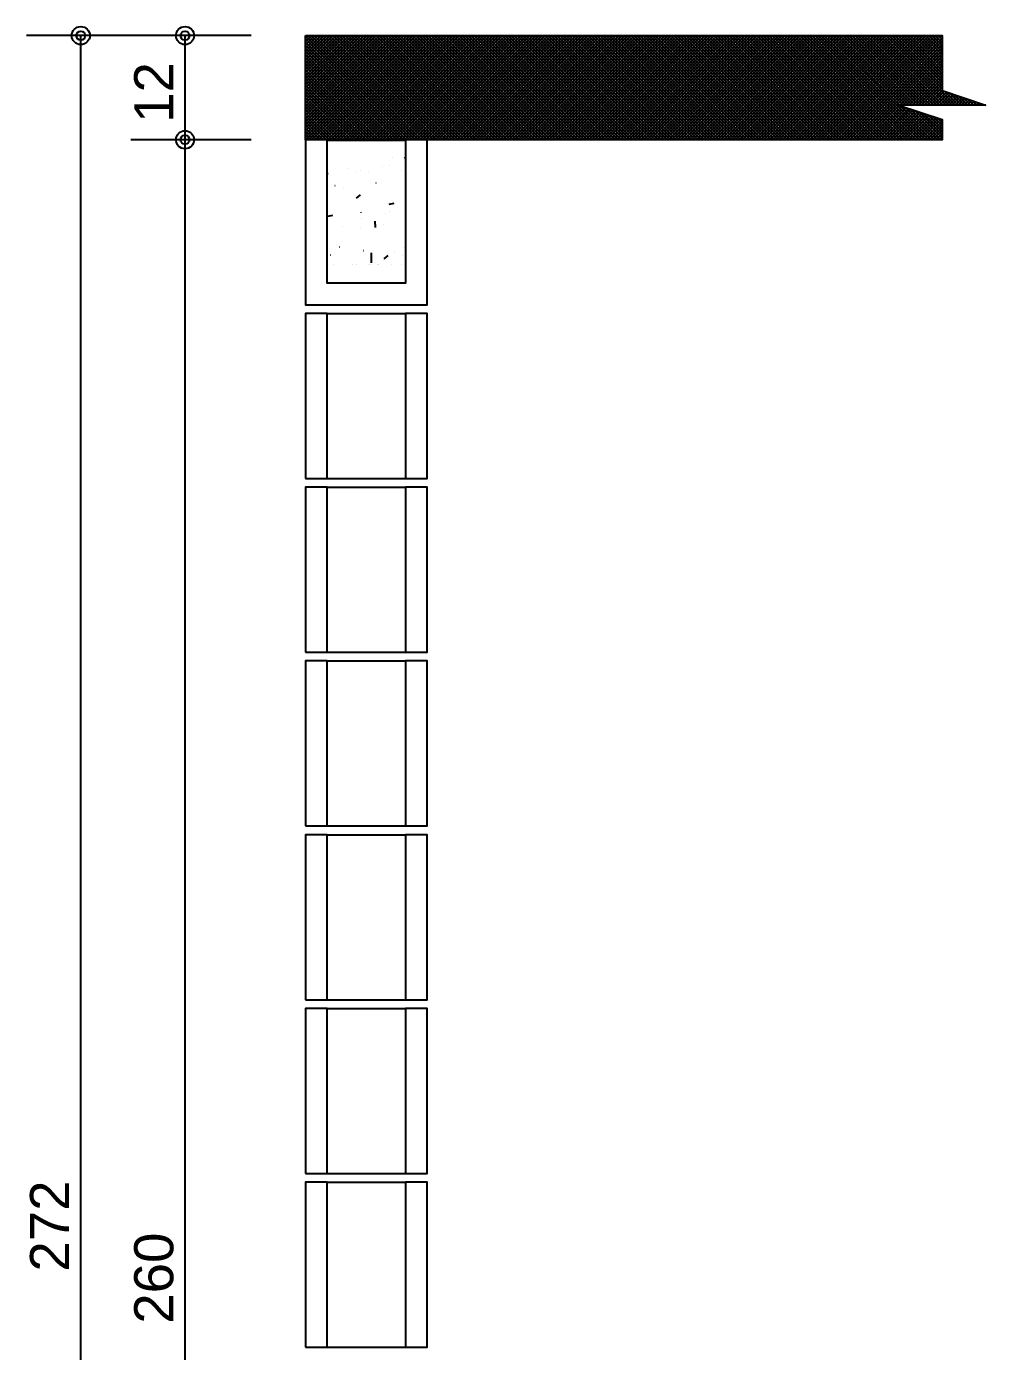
# Model space of a CAD drawing. Extents: x 0 to 119, y 0 to 84.
# Drawn here: x 24.12 to 28.54, y 29.19 to 35.29 of the extents above; entities that cross this region are included whole.
import ezdxf

# ---------------------------------------------------------------- set-up
doc = ezdxf.new("R2010")
doc.units = 0
doc.header["$MEASUREMENT"] = 0
for name, color, linetype in [('10', 252, 'CONTINUOUS'), ('29', 9, 'CONTINUOUS'), ('32', 250, 'CONTINUOUS'), ('6', 178, 'CONTINUOUS')]:
    doc.layers.add(name, color=color, linetype=linetype)
doc.styles.add('TQS_ARIAL', font='arial.ttf')

msp = doc.modelspace()

# ---------------------------------------------------------------- linework, layer by layer
at = {"layer": '10', "color": 252, "linetype": 'Continuous'}
for p, q in [((25.50672, 34.770653), (25.86672, 34.770653)), ((25.50672, 34.770653), (25.86672, 34.770653)), ((25.50672, 34.769575), (25.86672, 34.769575)), ((25.50672, 34.769575), (25.86672, 34.769575)), ((25.50672, 34.769575), (25.86672, 34.769575)), ((25.50672, 33.970653), (25.86672, 33.970653)), ((25.50672, 33.210653), (25.86672, 33.210653)), ((25.50672, 33.170653), (25.86672, 33.170653)), ((25.50672, 32.410653), (25.86672, 32.410653)), ((25.50672, 32.370653), (25.86672, 32.370653)), ((25.50672, 31.610653), (25.86672, 31.610653)), ((25.50672, 31.570653), (25.86672, 31.570653)), ((25.50672, 30.810653), (25.86672, 30.810653)), ((25.50672, 30.770653), (25.86672, 30.770653)), ((25.50672, 30.010653), (25.86672, 30.010653)), ((25.50672, 29.970653), (25.86672, 29.970653)), ((25.50672, 29.210653), (25.86672, 29.210653))]:
    msp.add_line(p, q, dxfattribs=at)
for points in [[(25.50672, 34.770653), (25.40672, 34.770653), (25.40672, 34.010653), (25.96672, 34.010653), (25.96672, 34.770653), (25.86672, 34.770653), (25.86672, 34.110653), (25.50672, 34.110653), (25.50672, 34.770653)], [(25.40672, 33.210653), (25.50672, 33.210653), (25.50672, 33.970653), (25.40672, 33.970653), (25.40672, 33.210653)], [(25.86672, 33.210653), (25.96672, 33.210653), (25.96672, 33.970653), (25.86672, 33.970653), (25.86672, 33.210653)], [(25.40672, 32.410653), (25.50672, 32.410653), (25.50672, 33.170653), (25.40672, 33.170653), (25.40672, 32.410653)], [(25.86672, 32.410653), (25.96672, 32.410653), (25.96672, 33.170653), (25.86672, 33.170653), (25.86672, 32.410653)], [(25.40672, 31.610653), (25.50672, 31.610653), (25.50672, 32.370653), (25.40672, 32.370653), (25.40672, 31.610653)], [(25.86672, 31.610653), (25.96672, 31.610653), (25.96672, 32.370653), (25.86672, 32.370653), (25.86672, 31.610653)], [(25.40672, 30.810653), (25.50672, 30.810653), (25.50672, 31.570653), (25.40672, 31.570653), (25.40672, 30.810653)], [(25.86672, 30.810653), (25.96672, 30.810653), (25.96672, 31.570653), (25.86672, 31.570653), (25.86672, 30.810653)], [(25.40672, 30.010653), (25.50672, 30.010653), (25.50672, 30.770653), (25.40672, 30.770653), (25.40672, 30.010653)], [(25.86672, 30.010653), (25.96672, 30.010653), (25.96672, 30.770653), (25.86672, 30.770653), (25.86672, 30.010653)], [(25.40672, 29.210653), (25.50672, 29.210653), (25.50672, 29.970653), (25.40672, 29.970653), (25.40672, 29.210653)], [(25.86672, 29.210653), (25.96672, 29.210653), (25.96672, 29.970653), (25.86672, 29.970653), (25.86672, 29.210653)]]:
    msp.add_lwpolyline(points, dxfattribs=at)
at = {"layer": '29', "color": 9, "linetype": 'Continuous'}
for p, q in [((25.40672, 34.782956), (25.874417, 35.250653)), ((25.40672, 34.797098), (25.860275, 35.250653)), ((25.40672, 34.81124), (25.846133, 35.250653)), ((25.40672, 34.825382), (25.831991, 35.250653)), ((25.40672, 34.839525), (25.817849, 35.250653)), ((25.40672, 34.853667), (25.803706, 35.250653)), ((25.40672, 34.867809), (25.789564, 35.250653)), ((25.40672, 34.881951), (25.775422, 35.250653)), ((25.40672, 34.896093), (25.76128, 35.250653)), ((25.40672, 34.910235), (25.747138, 35.250653)), ((25.40672, 34.924377), (25.732996, 35.250653)), ((25.40672, 34.93852), (25.718854, 35.250653)), ((25.40672, 34.952662), (25.704711, 35.250653)), ((25.40672, 34.966804), (25.690569, 35.250653)), ((25.40672, 34.980946), (25.676427, 35.250653)), ((25.40672, 34.995088), (25.662285, 35.250653)), ((25.40672, 35.00923), (25.648143, 35.250653)), ((25.40672, 35.023372), (25.634001, 35.250653)), ((25.40672, 35.037514), (25.619859, 35.250653)), ((25.40672, 35.051657), (25.605716, 35.250653)), ((25.40672, 35.065799), (25.591574, 35.250653)), ((25.40672, 35.079941), (25.577432, 35.250653)), ((25.40672, 35.094083), (25.56329, 35.250653)), ((25.40672, 35.108225), (25.549148, 35.250653)), ((25.40672, 35.122367), (25.535006, 35.250653)), ((25.40672, 35.136509), (25.520864, 35.250653)), ((25.40672, 35.150652), (25.506722, 35.250653)), ((25.40672, 35.164794), (25.492579, 35.250653)), ((25.40672, 35.178936), (25.478437, 35.250653)), ((25.40672, 35.193078), (25.464295, 35.250653)), ((25.40672, 35.20722), (25.450153, 35.250653)), ((25.40672, 35.221362), (25.436011, 35.250653)), ((25.40672, 35.235504), (25.421869, 35.250653)), ((25.40672, 35.249647), (25.407727, 35.250653)), ((25.40672, 35.2489), (25.884967, 34.770653)), ((25.40672, 35.234757), (25.870825, 34.770653)), ((25.40672, 35.220615), (25.856682, 34.770653)), ((25.40672, 35.206473), (25.84254, 34.770653)), ((25.408559, 34.770653), (25.888559, 35.250653)), ((25.419109, 35.250653), (25.899109, 34.770653)), ((25.422701, 34.770653), (25.902701, 35.250653)), ((25.433251, 35.250653), (25.913251, 34.770653)), ((25.436843, 34.770653), (25.916843, 35.250653)), ((25.447393, 35.250653), (25.927393, 34.770653)), ((25.450986, 34.770653), (25.930986, 35.250653)), ((25.461535, 35.250653), (25.941535, 34.770653)), ((25.465128, 34.770653), (25.945128, 35.250653)), ((25.475677, 35.250653), (25.955677, 34.770653)), ((25.47927, 34.770653), (25.95927, 35.250653)), ((25.48982, 35.250653), (25.96982, 34.770653)), ((25.493412, 34.770653), (25.973412, 35.250653)), ((25.503962, 35.250653), (25.983962, 34.770653)), ((25.507554, 34.770653), (25.987554, 35.250653)), ((25.518104, 35.250653), (25.998104, 34.770653)), ((25.521696, 34.770653), (26.001696, 35.250653)), ((25.532246, 35.250653), (26.012246, 34.770653)), ((25.535838, 34.770653), (26.015838, 35.250653)), ((25.546388, 35.250653), (26.026388, 34.770653)), ((25.549981, 34.770653), (26.029981, 35.250653)), ((25.56053, 35.250653), (26.04053, 34.770653)), ((25.564123, 34.770653), (26.044123, 35.250653)), ((25.574672, 35.250653), (26.054672, 34.770653)), ((25.578265, 34.770653), (26.058265, 35.250653)), ((25.588814, 35.250653), (26.068814, 34.770653)), ((25.592407, 34.770653), (26.072407, 35.250653)), ((25.602957, 35.250653), (26.082957, 34.770653)), ((25.606549, 34.770653), (26.086549, 35.250653)), ((25.617099, 35.250653), (26.097099, 34.770653)), ((25.620691, 34.770653), (26.100691, 35.250653)), ((25.631241, 35.250653), (26.111241, 34.770653)), ((25.634833, 34.770653), (26.114833, 35.250653)), ((25.645383, 35.250653), (26.125383, 34.770653)), ((25.648975, 34.770653), (26.128975, 35.250653)), ((25.659525, 35.250653), (26.139525, 34.770653)), ((25.663118, 34.770653), (26.143118, 35.250653)), ((25.673667, 35.250653), (26.153667, 34.770653)), ((25.67726, 34.770653), (26.15726, 35.250653)), ((25.687809, 35.250653), (26.167809, 34.770653)), ((25.691402, 34.770653), (26.171402, 35.250653)), ((25.701952, 35.250653), (26.181952, 34.770653)), ((25.705544, 34.770653), (26.185544, 35.250653)), ((25.716094, 35.250653), (26.196094, 34.770653)), ((25.719686, 34.770653), (26.199686, 35.250653)), ((25.730236, 35.250653), (26.210236, 34.770653)), ((25.733828, 34.770653), (26.213828, 35.250653)), ((25.744378, 35.250653), (26.224378, 34.770653)), ((25.74797, 34.770653), (26.22797, 35.250653)), ((25.75852, 35.250653), (26.23852, 34.770653)), ((25.762113, 34.770653), (26.242113, 35.250653)), ((25.772662, 35.250653), (26.252662, 34.770653)), ((25.776255, 34.770653), (26.256255, 35.250653)), ((25.786804, 35.250653), (26.266804, 34.770653)), ((25.790397, 34.770653), (26.270397, 35.250653)), ((25.800947, 35.250653), (26.280947, 34.770653)), ((25.804539, 34.770653), (26.284539, 35.250653)), ((25.815089, 35.250653), (26.295089, 34.770653)), ((25.818681, 34.770653), (26.298681, 35.250653)), ((25.829231, 35.250653), (26.309231, 34.770653)), ((25.832823, 34.770653), (26.312823, 35.250653)), ((25.843373, 35.250653), (26.323373, 34.770653)), ((25.846965, 34.770653), (26.326965, 35.250653)), ((25.857515, 35.250653), (26.337515, 34.770653)), ((25.861108, 34.770653), (26.341108, 35.250653)), ((25.871657, 35.250653), (26.351657, 34.770653)), ((25.87525, 34.770653), (26.35525, 35.250653)), ((25.885799, 35.250653), (26.365799, 34.770653)), ((25.889392, 34.770653), (26.369392, 35.250653)), ((25.899941, 35.250653), (26.379941, 34.770653)), ((25.903534, 34.770653), (26.383534, 35.250653)), ((25.914084, 35.250653), (26.394084, 34.770653)), ((25.917676, 34.770653), (26.397676, 35.250653)), ((25.928226, 35.250653), (26.408226, 34.770653)), ((25.931818, 34.770653), (26.411818, 35.250653)), ((25.942368, 35.250653), (26.422368, 34.770653)), ((25.94596, 34.770653), (26.42596, 35.250653)), ((25.95651, 35.250653), (26.43651, 34.770653)), ((25.960102, 34.770653), (26.440102, 35.250653)), ((25.970652, 35.250653), (26.450652, 34.770653)), ((25.974245, 34.770653), (26.454245, 35.250653)), ((25.984794, 35.250653), (26.464794, 34.770653)), ((25.988387, 34.770653), (26.468387, 35.250653)), ((25.998936, 35.250653), (26.478936, 34.770653)), ((26.002529, 34.770653), (26.482529, 35.250653)), ((26.013079, 35.250653), (26.493079, 34.770653)), ((26.016671, 34.770653), (26.496671, 35.250653)), ((26.027221, 35.250653), (26.507221, 34.770653)), ((26.030813, 34.770653), (26.510813, 35.250653)), ((26.041363, 35.250653), (26.521363, 34.770653)), ((26.044955, 34.770653), (26.524955, 35.250653)), ((26.055505, 35.250653), (26.535505, 34.770653)), ((26.059097, 34.770653), (26.539097, 35.250653)), ((26.069647, 35.250653), (26.549647, 34.770653)), ((26.07324, 34.770653), (26.55324, 35.250653)), ((26.083789, 35.250653), (26.563789, 34.770653)), ((26.087382, 34.770653), (26.567382, 35.250653)), ((26.097931, 35.250653), (26.577931, 34.770653)), ((26.101524, 34.770653), (26.581524, 35.250653)), ((26.112074, 35.250653), (26.592074, 34.770653)), ((26.115666, 34.770653), (26.595666, 35.250653)), ((26.126216, 35.250653), (26.606216, 34.770653)), ((26.129808, 34.770653), (26.609808, 35.250653)), ((26.140358, 35.250653), (26.620358, 34.770653)), ((26.14395, 34.770653), (26.62395, 35.250653)), ((26.1545, 35.250653), (26.6345, 34.770653)), ((26.158092, 34.770653), (26.638092, 35.250653)), ((26.168642, 35.250653), (26.648642, 34.770653)), ((26.172235, 34.770653), (26.652235, 35.250653)), ((26.182784, 35.250653), (26.662784, 34.770653)), ((26.186377, 34.770653), (26.666377, 35.250653)), ((26.196926, 35.250653), (26.676926, 34.770653)), ((26.200519, 34.770653), (26.680519, 35.250653)), ((26.211068, 35.250653), (26.691068, 34.770653)), ((26.214661, 34.770653), (26.694661, 35.250653)), ((26.225211, 35.250653), (26.705211, 34.770653)), ((26.228803, 34.770653), (26.708803, 35.250653)), ((26.239353, 35.250653), (26.719353, 34.770653)), ((26.242945, 34.770653), (26.722945, 35.250653)), ((26.253495, 35.250653), (26.733495, 34.770653)), ((26.257087, 34.770653), (26.737087, 35.250653)), ((26.267637, 35.250653), (26.747637, 34.770653)), ((26.271229, 34.770653), (26.751229, 35.250653)), ((26.281779, 35.250653), (26.761779, 34.770653)), ((26.285372, 34.770653), (26.765372, 35.250653)), ((26.295921, 35.250653), (26.775921, 34.770653)), ((26.299514, 34.770653), (26.779514, 35.250653)), ((26.310063, 35.250653), (26.790063, 34.770653)), ((26.313656, 34.770653), (26.793656, 35.250653)), ((26.324206, 35.250653), (26.804206, 34.770653)), ((26.327798, 34.770653), (26.807798, 35.250653)), ((26.338348, 35.250653), (26.818348, 34.770653)), ((26.34194, 34.770653), (26.82194, 35.250653)), ((26.35249, 35.250653), (26.83249, 34.770653)), ((26.356082, 34.770653), (26.836082, 35.250653)), ((26.366632, 35.250653), (26.846632, 34.770653)), ((26.370224, 34.770653), (26.850224, 35.250653)), ((26.380774, 35.250653), (26.860774, 34.770653)), ((26.384367, 34.770653), (26.864367, 35.250653)), ((26.394916, 35.250653), (26.874916, 34.770653)), ((26.398509, 34.770653), (26.878509, 35.250653)), ((26.409058, 35.250653), (26.889058, 34.770653)), ((26.412651, 34.770653), (26.892651, 35.250653)), ((26.4232, 35.250653), (26.9032, 34.770653)), ((26.426793, 34.770653), (26.906793, 35.250653)), ((26.437343, 35.250653), (26.917343, 34.770653)), ((26.440935, 34.770653), (26.920935, 35.250653)), ((26.451485, 35.250653), (26.931485, 34.770653)), ((26.455077, 34.770653), (26.935077, 35.250653)), ((26.465627, 35.250653), (26.945627, 34.770653)), ((26.469219, 34.770653), (26.949219, 35.250653)), ((26.479769, 35.250653), (26.959769, 34.770653)), ((26.483361, 34.770653), (26.963361, 35.250653)), ((26.493911, 35.250653), (26.973911, 34.770653)), ((26.497504, 34.770653), (26.977504, 35.250653)), ((26.508053, 35.250653), (26.988053, 34.770653)), ((26.511646, 34.770653), (26.991646, 35.250653)), ((26.522195, 35.250653), (27.002195, 34.770653)), ((26.525788, 34.770653), (27.005788, 35.250653)), ((26.536338, 35.250653), (27.016338, 34.770653)), ((26.53993, 34.770653), (27.01993, 35.250653)), ((26.55048, 35.250653), (27.03048, 34.770653)), ((26.554072, 34.770653), (27.034072, 35.250653)), ((26.564622, 35.250653), (27.044622, 34.770653)), ((26.568214, 34.770653), (27.048214, 35.250653)), ((26.578764, 35.250653), (27.058764, 34.770653)), ((26.582356, 34.770653), (27.062356, 35.250653)), ((26.592906, 35.250653), (27.072906, 34.770653)), ((26.596499, 34.770653), (27.076499, 35.250653)), ((26.607048, 35.250653), (27.087048, 34.770653)), ((26.610641, 34.770653), (27.090641, 35.250653)), ((26.62119, 35.250653), (27.10119, 34.770653)), ((26.624783, 34.770653), (27.104783, 35.250653)), ((26.635333, 35.250653), (27.115333, 34.770653)), ((26.638925, 34.770653), (27.118925, 35.250653)), ((26.649475, 35.250653), (27.129475, 34.770653)), ((26.653067, 34.770653), (27.133067, 35.250653)), ((26.663617, 35.250653), (27.143617, 34.770653)), ((26.667209, 34.770653), (27.147209, 35.250653)), ((26.677759, 35.250653), (27.157759, 34.770653)), ((26.681351, 34.770653), (27.161351, 35.250653)), ((26.691901, 35.250653), (27.171901, 34.770653)), ((26.695494, 34.770653), (27.175494, 35.250653)), ((26.706043, 35.250653), (27.186043, 34.770653)), ((26.709636, 34.770653), (27.189636, 35.250653)), ((26.720185, 35.250653), (27.200185, 34.770653)), ((26.723778, 34.770653), (27.203778, 35.250653)), ((26.734327, 35.250653), (27.214327, 34.770653)), ((26.73792, 34.770653), (27.21792, 35.250653)), ((26.74847, 35.250653), (27.22847, 34.770653)), ((26.752062, 34.770653), (27.232062, 35.250653)), ((26.762612, 35.250653), (27.242612, 34.770653)), ((26.766204, 34.770653), (27.246204, 35.250653)), ((26.776754, 35.250653), (27.256754, 34.770653)), ((26.780346, 34.770653), (27.260346, 35.250653)), ((26.790896, 35.250653), (27.270896, 34.770653)), ((26.794488, 34.770653), (27.274488, 35.250653)), ((26.805038, 35.250653), (27.285038, 34.770653)), ((26.808631, 34.770653), (27.288631, 35.250653)), ((26.81918, 35.250653), (27.29918, 34.770653)), ((26.822773, 34.770653), (27.302773, 35.250653)), ((26.833322, 35.250653), (27.313322, 34.770653)), ((26.836915, 34.770653), (27.316915, 35.250653)), ((26.847465, 35.250653), (27.327465, 34.770653)), ((26.851057, 34.770653), (27.331057, 35.250653)), ((26.861607, 35.250653), (27.341607, 34.770653)), ((26.865199, 34.770653), (27.345199, 35.250653)), ((26.875749, 35.250653), (27.355749, 34.770653)), ((26.879341, 34.770653), (27.359341, 35.250653)), ((26.889891, 35.250653), (27.369891, 34.770653)), ((26.893483, 34.770653), (27.373483, 35.250653)), ((26.904033, 35.250653), (27.384033, 34.770653)), ((26.907626, 34.770653), (27.387626, 35.250653)), ((26.918175, 35.250653), (27.398175, 34.770653)), ((26.921768, 34.770653), (27.401768, 35.250653)), ((26.932317, 35.250653), (27.412317, 34.770653)), ((26.93591, 34.770653), (27.41591, 35.250653)), ((26.94646, 35.250653), (27.42646, 34.770653)), ((26.950052, 34.770653), (27.430052, 35.250653)), ((26.960602, 35.250653), (27.440602, 34.770653)), ((26.964194, 34.770653), (27.444194, 35.250653)), ((26.974744, 35.250653), (27.454744, 34.770653)), ((26.978336, 34.770653), (27.458336, 35.250653)), ((26.988886, 35.250653), (27.468886, 34.770653)), ((26.992478, 34.770653), (27.472478, 35.250653)), ((27.003028, 35.250653), (27.483028, 34.770653)), ((27.006621, 34.770653), (27.486621, 35.250653)), ((27.01717, 35.250653), (27.49717, 34.770653)), ((27.020763, 34.770653), (27.500763, 35.250653)), ((27.031312, 35.250653), (27.511312, 34.770653)), ((27.034905, 34.770653), (27.514905, 35.250653)), ((27.045454, 35.250653), (27.525454, 34.770653)), ((27.049047, 34.770653), (27.529047, 35.250653)), ((27.059597, 35.250653), (27.539597, 34.770653)), ((27.063189, 34.770653), (27.543189, 35.250653)), ((27.073739, 35.250653), (27.553739, 34.770653)), ((27.077331, 34.770653), (27.557331, 35.250653)), ((27.087881, 35.250653), (27.567881, 34.770653)), ((27.091473, 34.770653), (27.571473, 35.250653)), ((27.102023, 35.250653), (27.582023, 34.770653)), ((27.105615, 34.770653), (27.585615, 35.250653)), ((27.116165, 35.250653), (27.596165, 34.770653)), ((27.119758, 34.770653), (27.599758, 35.250653)), ((27.130307, 35.250653), (27.610307, 34.770653)), ((27.1339, 34.770653), (27.6139, 35.250653)), ((27.144449, 35.250653), (27.624449, 34.770653)), ((27.148042, 34.770653), (27.628042, 35.250653)), ((27.158592, 35.250653), (27.638592, 34.770653)), ((27.162184, 34.770653), (27.642184, 35.250653)), ((27.172734, 35.250653), (27.652734, 34.770653)), ((27.176326, 34.770653), (27.656326, 35.250653)), ((27.186876, 35.250653), (27.666876, 34.770653)), ((27.190468, 34.770653), (27.670468, 35.250653)), ((27.201018, 35.250653), (27.681018, 34.770653)), ((27.20461, 34.770653), (27.68461, 35.250653)), ((27.21516, 35.250653), (27.69516, 34.770653)), ((27.218753, 34.770653), (27.698753, 35.250653)), ((27.229302, 35.250653), (27.709302, 34.770653)), ((27.232895, 34.770653), (27.712895, 35.250653)), ((27.243444, 35.250653), (27.723444, 34.770653)), ((27.247037, 34.770653), (27.727037, 35.250653)), ((27.257586, 35.250653), (27.737586, 34.770653)), ((27.261179, 34.770653), (27.741179, 35.250653)), ((27.271729, 35.250653), (27.751729, 34.770653)), ((27.275321, 34.770653), (27.755321, 35.250653)), ((27.285871, 35.250653), (27.765871, 34.770653)), ((27.289463, 34.770653), (27.769463, 35.250653)), ((27.300013, 35.250653), (27.780013, 34.770653)), ((27.303605, 34.770653), (27.783605, 35.250653)), ((27.314155, 35.250653), (27.794155, 34.770653)), ((27.317747, 34.770653), (27.797747, 35.250653)), ((27.328297, 35.250653), (27.808297, 34.770653)), ((27.33189, 34.770653), (27.81189, 35.250653)), ((27.342439, 35.250653), (27.822439, 34.770653)), ((27.346032, 34.770653), (27.826032, 35.250653)), ((27.356581, 35.250653), (27.836581, 34.770653)), ((27.360174, 34.770653), (27.840174, 35.250653)), ((27.370724, 35.250653), (27.850724, 34.770653)), ((27.374316, 34.770653), (27.854316, 35.250653)), ((27.384866, 35.250653), (27.864866, 34.770653)), ((27.388458, 34.770653), (27.868458, 35.250653)), ((27.399008, 35.250653), (27.879008, 34.770653)), ((27.4026, 34.770653), (27.8826, 35.250653)), ((27.41315, 35.250653), (27.89315, 34.770653)), ((27.416742, 34.770653), (27.896742, 35.250653)), ((27.427292, 35.250653), (27.907292, 34.770653)), ((27.430885, 34.770653), (27.910885, 35.250653)), ((27.441434, 35.250653), (27.921434, 34.770653)), ((27.445027, 34.770653), (27.925027, 35.250653)), ((27.455576, 35.250653), (27.935576, 34.770653)), ((27.459169, 34.770653), (27.939169, 35.250653)), ((27.469719, 35.250653), (27.949719, 34.770653)), ((27.473311, 34.770653), (27.953311, 35.250653)), ((27.483861, 35.250653), (27.963861, 34.770653)), ((27.487453, 34.770653), (27.967453, 35.250653)), ((27.498003, 35.250653), (27.978003, 34.770653)), ((27.501595, 34.770653), (27.981595, 35.250653)), ((27.512145, 35.250653), (27.992145, 34.770653)), ((27.515737, 34.770653), (27.995737, 35.250653)), ((27.526287, 35.250653), (28.006287, 34.770653)), ((27.52988, 34.770653), (28.00988, 35.250653)), ((27.540429, 35.250653), (28.020429, 34.770653)), ((27.544022, 34.770653), (28.024022, 35.250653)), ((27.554571, 35.250653), (28.034571, 34.770653)), ((27.558164, 34.770653), (28.038164, 35.250653)), ((27.568713, 35.250653), (28.048713, 34.770653)), ((27.572306, 34.770653), (28.052306, 35.250653)), ((27.582856, 35.250653), (28.062856, 34.770653)), ((27.586448, 34.770653), (28.066448, 35.250653)), ((27.596998, 35.250653), (28.076998, 34.770653)), ((27.60059, 34.770653), (28.08059, 35.250653)), ((27.61114, 35.250653), (28.09114, 34.770653)), ((27.614732, 34.770653), (28.094732, 35.250653)), ((27.625282, 35.250653), (28.105282, 34.770653)), ((27.628874, 34.770653), (28.108874, 35.250653)), ((27.639424, 35.250653), (28.119424, 34.770653)), ((27.643017, 34.770653), (28.123017, 35.250653)), ((27.653566, 35.250653), (28.133566, 34.770653)), ((27.657159, 34.770653), (28.137159, 35.250653)), ((27.667708, 35.250653), (28.147708, 34.770653)), ((27.671301, 34.770653), (28.151301, 35.250653)), ((27.681851, 35.250653), (28.161851, 34.770653)), ((27.685443, 34.770653), (28.165443, 35.250653)), ((27.695993, 35.250653), (28.175993, 34.770653)), ((27.699585, 34.770653), (28.179585, 35.250653)), ((27.710135, 35.250653), (28.190135, 34.770653)), ((27.713727, 34.770653), (28.193727, 35.250653)), ((27.724277, 35.250653), (28.204277, 34.770653)), ((27.727869, 34.770653), (28.207869, 35.250653)), ((27.738419, 35.250653), (28.218419, 34.770653)), ((27.742012, 34.770653), (28.222012, 35.250653)), ((27.752561, 35.250653), (28.232561, 34.770653)), ((27.756154, 34.770653), (28.236154, 35.250653)), ((27.766703, 35.250653), (28.246703, 34.770653)), ((27.770296, 34.770653), (28.250296, 35.250653)), ((27.780846, 35.250653), (28.260846, 34.770653)), ((27.784438, 34.770653), (28.264438, 35.250653)), ((27.794988, 35.250653), (28.274988, 34.770653)), ((27.79858, 34.770653), (28.27858, 35.250653)), ((27.80913, 35.250653), (28.28913, 34.770653)), ((27.812722, 34.770653), (28.292722, 35.250653)), ((27.823272, 35.250653), (28.143272, 34.930653)), ((27.826864, 34.770653), (28.306864, 35.250653)), ((27.837414, 35.250653), (28.157414, 34.930653)), ((27.841007, 34.770653), (28.321007, 35.250653)), ((27.851556, 35.250653), (28.171556, 34.930653)), ((27.855149, 34.770653), (28.335149, 35.250653)), ((27.865698, 35.250653), (28.185698, 34.930653)), ((27.869291, 34.770653), (28.337056, 35.238418)), ((27.87984, 35.250653), (28.19984, 34.930653)), ((27.883433, 34.770653), (28.337056, 35.224276)), ((27.893983, 35.250653), (28.213983, 34.930653)), ((27.897575, 34.770653), (28.337056, 35.210134)), ((27.908125, 35.250653), (28.228125, 34.930653)), ((27.922267, 35.250653), (28.242267, 34.930653)), ((27.936409, 35.250653), (28.256409, 34.930653)), ((27.950551, 35.250653), (28.270551, 34.930653)), ((27.964693, 35.250653), (28.284693, 34.930653)), ((27.978835, 35.250653), (28.298835, 34.930653)), ((27.992978, 35.250653), (28.312978, 34.930653)), ((28.00712, 35.250653), (28.32712, 34.930653)), ((28.021262, 35.250653), (28.341262, 34.930653)), ((28.035404, 35.250653), (28.355404, 34.930653)), ((28.049546, 35.250653), (28.369546, 34.930653)), ((28.063688, 35.250653), (28.383688, 34.930653)), ((28.07783, 35.250653), (28.39783, 34.930653)), ((28.091972, 35.250653), (28.337056, 35.00557)), ((28.106115, 35.250653), (28.337056, 35.019712)), ((28.120257, 35.250653), (28.337056, 35.033854)), ((28.134399, 35.250653), (28.337056, 35.047996)), ((28.148541, 35.250653), (28.337056, 35.062138)), ((28.162683, 35.250653), (28.337056, 35.07628)), ((28.176825, 35.250653), (28.337056, 35.090423)), ((28.190967, 35.250653), (28.337056, 35.104565)), ((28.20511, 35.250653), (28.337056, 35.118707)), ((28.219252, 35.250653), (28.337056, 35.132849)), ((28.233394, 35.250653), (28.337056, 35.146991)), ((28.247536, 35.250653), (28.337056, 35.161133)), ((28.261678, 35.250653), (28.337056, 35.175275)), ((28.27582, 35.250653), (28.337056, 35.189418)), ((28.289962, 35.250653), (28.337056, 35.20356)), ((28.304105, 35.250653), (28.337056, 35.217702)), ((28.318247, 35.250653), (28.337056, 35.231844)), ((28.332389, 35.250653), (28.337056, 35.245986)), ((25.40672, 35.192331), (25.828398, 34.770653)), ((25.40672, 35.178189), (25.814256, 34.770653)), ((25.40672, 35.164047), (25.800114, 34.770653)), ((25.40672, 35.149905), (25.785972, 34.770653)), ((27.911717, 34.770653), (28.337056, 35.195991)), ((27.925859, 34.770653), (28.337056, 35.181849)), ((27.940001, 34.770653), (28.337056, 35.167707)), ((27.954144, 34.770653), (28.337056, 35.153565)), ((25.40672, 35.135762), (25.77183, 34.770653)), ((25.40672, 35.12162), (25.757688, 34.770653)), ((25.40672, 35.107478), (25.743545, 34.770653)), ((25.40672, 35.093336), (25.729403, 34.770653)), ((27.968286, 34.770653), (28.337056, 35.139423)), ((28.142428, 34.930653), (28.337056, 35.125281)), ((28.15657, 34.930653), (28.337056, 35.111139)), ((28.170712, 34.930653), (28.337056, 35.096996)), ((25.40672, 35.079194), (25.715261, 34.770653)), ((25.40672, 35.065052), (25.701119, 34.770653)), ((25.40672, 35.05091), (25.686977, 34.770653)), ((25.40672, 35.036768), (25.672835, 34.770653)), ((28.184854, 34.930653), (28.337056, 35.082854)), ((28.198996, 34.930653), (28.337056, 35.068712)), ((28.213139, 34.930653), (28.337056, 35.05457)), ((28.227281, 34.930653), (28.337056, 35.040428)), ((28.241423, 34.930653), (28.337056, 35.026286)), ((25.40672, 35.022625), (25.658693, 34.770653)), ((25.40672, 35.008483), (25.64455, 34.770653)), ((25.40672, 34.994341), (25.630408, 34.770653)), ((25.40672, 34.980199), (25.616266, 34.770653)), ((25.40672, 34.966057), (25.602124, 34.770653)), ((28.255565, 34.930653), (28.337056, 35.012144)), ((28.269707, 34.930653), (28.337056, 34.997319)), ((28.283849, 34.930653), (28.347151, 34.993954)), ((28.297991, 34.930653), (28.357757, 34.990419)), ((28.312133, 34.930653), (28.368364, 34.986883)), ((28.326276, 34.930653), (28.37897, 34.983348)), ((28.340418, 34.930653), (28.389577, 34.979812)), ((28.349431, 34.993194), (28.411972, 34.930653)), ((28.35456, 34.930653), (28.400184, 34.976277)), ((28.368702, 34.930653), (28.41079, 34.972741)), ((28.370644, 34.986123), (28.426115, 34.930653)), ((28.382844, 34.930653), (28.421397, 34.969206)), ((28.391858, 34.979052), (28.440257, 34.930653)), ((28.396986, 34.930653), (28.432004, 34.96567)), ((28.413071, 34.971981), (28.454399, 34.930653)), ((28.434284, 34.96491), (28.468541, 34.930653)), ((25.40672, 34.951915), (25.587982, 34.770653)), ((25.40672, 34.937773), (25.57384, 34.770653)), ((25.40672, 34.92363), (25.559698, 34.770653)), ((25.40672, 34.909488), (25.545555, 34.770653)), ((27.982428, 34.770653), (28.141085, 34.92931)), ((27.99657, 34.770653), (28.151691, 34.925774)), ((28.010712, 34.770653), (28.162298, 34.922239)), ((28.024854, 34.770653), (28.172905, 34.918703)), ((28.038996, 34.770653), (28.183511, 34.915168)), ((28.053139, 34.770653), (28.194118, 34.911632)), ((28.067281, 34.770653), (28.204724, 34.908097)), ((28.081423, 34.770653), (28.215331, 34.904561)), ((28.14638, 34.927545), (28.303272, 34.770653)), ((28.167593, 34.920474), (28.317414, 34.770653)), ((28.188807, 34.913403), (28.331556, 34.770653)), ((28.21002, 34.906332), (28.337056, 34.779296)), ((28.411128, 34.930653), (28.44261, 34.962135)), ((28.425271, 34.930653), (28.453217, 34.958599)), ((28.439413, 34.930653), (28.463823, 34.955064)), ((28.453555, 34.930653), (28.47443, 34.951528)), ((28.455497, 34.957839), (28.482683, 34.930653)), ((28.467697, 34.930653), (28.485037, 34.947993)), ((28.47671, 34.950768), (28.496825, 34.930653)), ((28.481839, 34.930653), (28.495643, 34.944457)), ((28.495981, 34.930653), (28.50625, 34.940922)), ((28.497923, 34.943697), (28.510967, 34.930653)), ((28.510123, 34.930653), (28.516856, 34.937386)), ((28.519137, 34.936626), (28.52511, 34.930653)), ((28.524266, 34.930653), (28.527463, 34.93385)), ((25.40672, 34.895346), (25.531413, 34.770653)), ((25.40672, 34.881204), (25.517271, 34.770653)), ((25.40672, 34.867062), (25.503129, 34.770653)), ((25.40672, 34.85292), (25.488987, 34.770653)), ((28.095565, 34.770653), (28.225938, 34.901026)), ((28.109707, 34.770653), (28.236544, 34.89749)), ((28.123849, 34.770653), (28.247151, 34.893955)), ((28.137991, 34.770653), (28.257757, 34.890419)), ((28.152133, 34.770653), (28.268364, 34.886883)), ((28.166276, 34.770653), (28.278971, 34.883348)), ((28.180418, 34.770653), (28.289577, 34.879812)), ((28.19456, 34.770653), (28.300184, 34.876277)), ((28.208702, 34.770653), (28.31079, 34.872741)), ((28.222844, 34.770653), (28.321397, 34.869206)), ((28.231233, 34.89926), (28.337056, 34.793438)), ((28.236986, 34.770653), (28.332004, 34.86567)), ((28.251128, 34.770653), (28.337056, 34.85658)), ((28.252446, 34.892189), (28.337056, 34.80758)), ((28.265271, 34.770653), (28.337056, 34.842438)), ((28.273659, 34.885118), (28.337056, 34.821722)), ((28.294873, 34.878047), (28.337056, 34.835864)), ((28.316086, 34.870976), (28.337056, 34.850006)), ((25.40672, 34.838778), (25.474845, 34.770653)), ((25.40672, 34.824635), (25.460703, 34.770653)), ((25.40672, 34.810493), (25.446561, 34.770653)), ((25.40672, 34.796351), (25.432418, 34.770653)), ((25.40672, 34.782209), (25.418276, 34.770653)), ((28.279413, 34.770653), (28.337056, 34.828296)), ((28.293555, 34.770653), (28.337056, 34.814154)), ((28.307697, 34.770653), (28.337056, 34.800012)), ((28.321839, 34.770653), (28.337056, 34.785869)), ((28.335981, 34.770653), (28.337056, 34.771727)), ((25.808968, 34.68937), (25.80902, 34.689766)), ((25.862464, 34.686194), (25.86737, 34.690311)), ((25.50737, 34.615468), (25.50737, 34.615468)), ((25.50737, 34.615468), (25.50737, 34.615468)), ((25.50737, 34.615468), (25.50737, 34.615468)), ((25.50737, 34.603223), (25.50737, 34.603223)), ((25.510268, 34.615595), (25.510668, 34.615612)), ((25.604163, 34.639465), (25.604406, 34.639783)), ((25.640145, 34.621265), (25.640544, 34.621283)), ((25.661695, 34.628112), (25.662085, 34.628199)), ((25.696082, 34.618579), (25.696134, 34.618975)), ((25.759324, 34.649756), (25.759715, 34.649843)), ((25.793405, 34.651713), (25.793648, 34.65203)), ((25.847147, 34.630303), (25.847547, 34.630321)), ((25.50737, 34.593899), (25.50737, 34.593899)), ((25.50737, 34.593899), (25.50737, 34.593899)), ((25.50737, 34.593899), (25.50737, 34.593899)), ((25.542678, 34.559336), (25.542921, 34.559654)), ((25.583196, 34.547788), (25.583249, 34.548184)), ((25.73192, 34.571584), (25.732163, 34.571901)), ((25.865432, 34.563559), (25.865823, 34.563646)), ((25.50737, 34.513323), (25.50737, 34.513323)), ((25.50737, 34.513323), (25.50737, 34.513323)), ((25.50737, 34.484179), (25.50737, 34.484179)), ((25.50737, 34.484179), (25.50737, 34.484179)), ((25.50737, 34.484179), (25.50737, 34.484179)), ((25.641844, 34.501071), (25.660229, 34.516498)), ((25.792002, 34.474166), (25.815561, 34.478745)), ((25.50737, 34.42817), (25.50737, 34.42817)), ((25.50737, 34.42817), (25.50737, 34.42817)), ((25.50737, 34.42817), (25.50737, 34.42817)), ((25.50737, 34.418839), (25.50737, 34.418839)), ((25.509293, 34.419213), (25.532852, 34.423792)), ((25.663228, 34.434975), (25.663628, 34.434993)), ((25.774927, 34.430801), (25.774979, 34.431198)), ((25.793105, 34.440646), (25.793504, 34.440663)), ((25.50737, 34.388235), (25.50737, 34.388235)), ((25.50737, 34.374458), (25.50737, 34.374458)), ((25.50737, 34.374458), (25.50737, 34.374458)), ((25.576807, 34.369438), (25.577051, 34.369755)), ((25.662041, 34.36001), (25.662093, 34.360407)), ((25.664983, 34.4094), (25.665373, 34.409486)), ((25.729929, 34.366668), (25.727314, 34.396553)), ((25.76605, 34.381685), (25.766293, 34.382003)), ((25.50737, 34.278946), (25.50737, 34.278946)), ((25.50737, 34.264737), (25.50737, 34.264737)), ((25.50737, 34.240872), (25.50737, 34.240872)), ((25.50737, 34.240872), (25.50737, 34.240872)), ((25.522468, 34.241531), (25.522868, 34.241549)), ((25.549155, 34.289219), (25.549207, 34.289616)), ((25.564116, 34.277317), (25.564506, 34.277404)), ((25.673031, 34.260461), (25.673274, 34.260778)), ((25.711216, 34.204281), (25.710286, 34.249272)), ((25.768956, 34.222773), (25.787341, 34.2382)), ((25.816189, 34.254355), (25.816588, 34.254373)), ((25.853223, 34.238859), (25.853276, 34.239256)), ((25.862273, 34.272709), (25.862516, 34.273026)), ((25.537046, 34.19724), (25.537046, 34.19724)), ((25.537046, 34.19724), (25.537046, 34.19724)), ((25.537046, 34.19724), (25.537046, 34.19724)), ((25.62452, 34.19724), (25.62452, 34.19724)), ((25.62452, 34.19724), (25.62452, 34.19724)), ((25.62452, 34.19724), (25.62452, 34.19724)), ((25.640612, 34.19724), (25.640612, 34.19724)), ((25.640612, 34.19724), (25.640612, 34.19724)), ((25.640612, 34.19724), (25.640612, 34.19724)), ((25.697832, 34.19724), (25.697832, 34.19724)), ((25.70159, 34.19724), (25.70159, 34.19724)), ((25.711362, 34.19724), (25.711362, 34.19724)), ((25.738527, 34.19724), (25.738527, 34.19724)), ((25.744178, 34.19724), (25.744178, 34.19724)), ((25.744178, 34.19724), (25.744178, 34.19724)), ((25.744178, 34.19724), (25.744178, 34.19724)), ((25.744752, 34.19724), (25.744752, 34.19724)), ((25.767853, 34.212764), (25.768244, 34.21285)), ((25.804364, 34.19724), (25.804364, 34.19724)), ((25.804364, 34.19724), (25.804364, 34.19724)), ((25.804364, 34.19724), (25.804364, 34.19724)), ((25.847744, 34.19724), (25.847744, 34.19724)), ((25.847744, 34.19724), (25.847744, 34.19724))]:
    msp.add_line(p, q, dxfattribs=at)
msp.add_lwpolyline([(25.40672, 35.250653), (28.337056, 35.250653), (28.337056, 34.997319), (28.537056, 34.930653), (28.137056, 34.930653), (28.337056, 34.863986), (28.337056, 34.770653), (25.40672, 34.770653), (25.40672, 35.250653)], dxfattribs=at)
at = {"layer": '32', "color": 250, "linetype": 'Continuous'}
for p, q in [((25.15672, 35.250653), (24.122744, 35.250653)), ((24.372744, 24.370653), (24.372744, 35.250653)), ((25.15672, 35.250653), (24.602409, 35.250653)), ((24.852409, 34.770653), (24.852409, 35.250653)), ((25.40672, 35.250653), (25.40672, 35.250653)), ((25.40672, 35.250653), (25.40672, 35.250653)), ((25.40672, 35.250653), (25.40672, 35.250653)), ((25.40672, 35.250653), (25.40672, 35.250653)), ((25.15672, 34.770653), (24.602409, 34.770653)), ((25.15672, 34.770653), (24.602409, 34.770653)), ((24.852409, 24.370653), (24.852409, 34.770653)), ((25.40672, 34.770653), (25.40672, 34.770653)), ((25.40672, 34.770653), (25.40672, 34.770653))]:
    msp.add_line(p, q, dxfattribs=at)
for centre, radius in [((24.372744, 35.250653), 0.041625), ((24.372744, 35.250653), 0.02075), ((24.852409, 35.250653), 0.041625), ((24.852409, 35.250653), 0.02075), ((24.852409, 34.770653), 0.041625), ((24.852409, 34.770653), 0.041625), ((24.852409, 34.770653), 0.02075), ((24.852409, 34.770653), 0.02075)]:
    msp.add_circle(centre, radius, dxfattribs=at)
at = {"layer": '6', "color": 178, "linetype": 'Continuous'}
msp.add_lwpolyline([(25.40672, 35.250653), (28.337056, 35.250653), (28.337056, 34.997319), (28.537056, 34.930653), (28.137056, 34.930653), (28.337056, 34.863986), (28.337056, 34.770653), (25.40672, 34.770653), (25.40672, 35.250653)], dxfattribs=at)

# ---------------------------------------------------------------- texts
at = {"layer": '32', "color": 250, "linetype": 'Continuous', "style": 'TQS_ARIAL'}
for s, p in [('12', (24.798409, 34.848653)), ('272', (24.318744, 29.558653)), ('260', (24.798409, 29.318653))]:
    msp.add_text(s, height=0.18, rotation=90, dxfattribs=at).set_placement(p)

doc.saveas('drawing.dxf')
